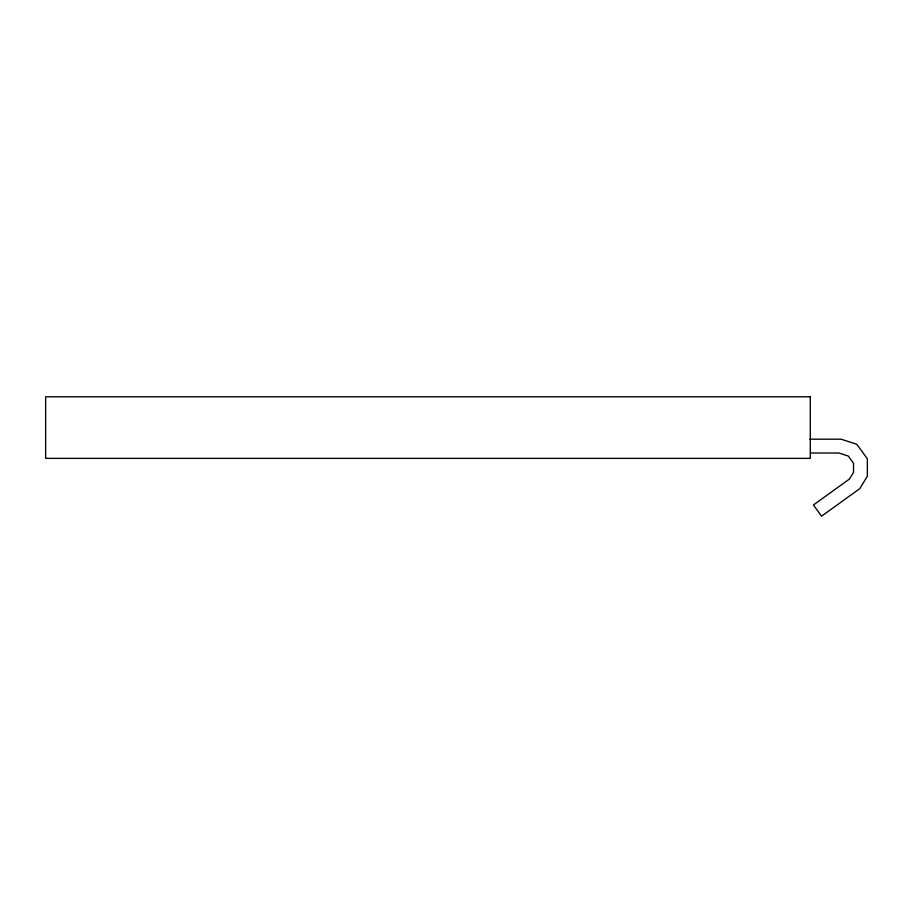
<?xml version="1.0" encoding="UTF-8"?>
<svg xmlns="http://www.w3.org/2000/svg" width="913" height="913" viewBox="0 0 913 913"><rect width="100%" height="100%" fill="white"/><g stroke="black" fill="none" stroke-linecap="round" stroke-linejoin="round"><path stroke-width="1.37" d="M809.865 439.187L841.101 439.187L856.839 444.311L867.35 458.771L867.35 476.255L859.761 488.66L821.54 516.199L813.46 504.969L849.421 479.063L853.518 472.363L853.518 463.268L848.291 456.066L838.899 453.019L810.379 453.019M810.299 396.801L45.65 396.801L45.65 458.36L810.299 458.36L810.299 396.801"/></g></svg>
